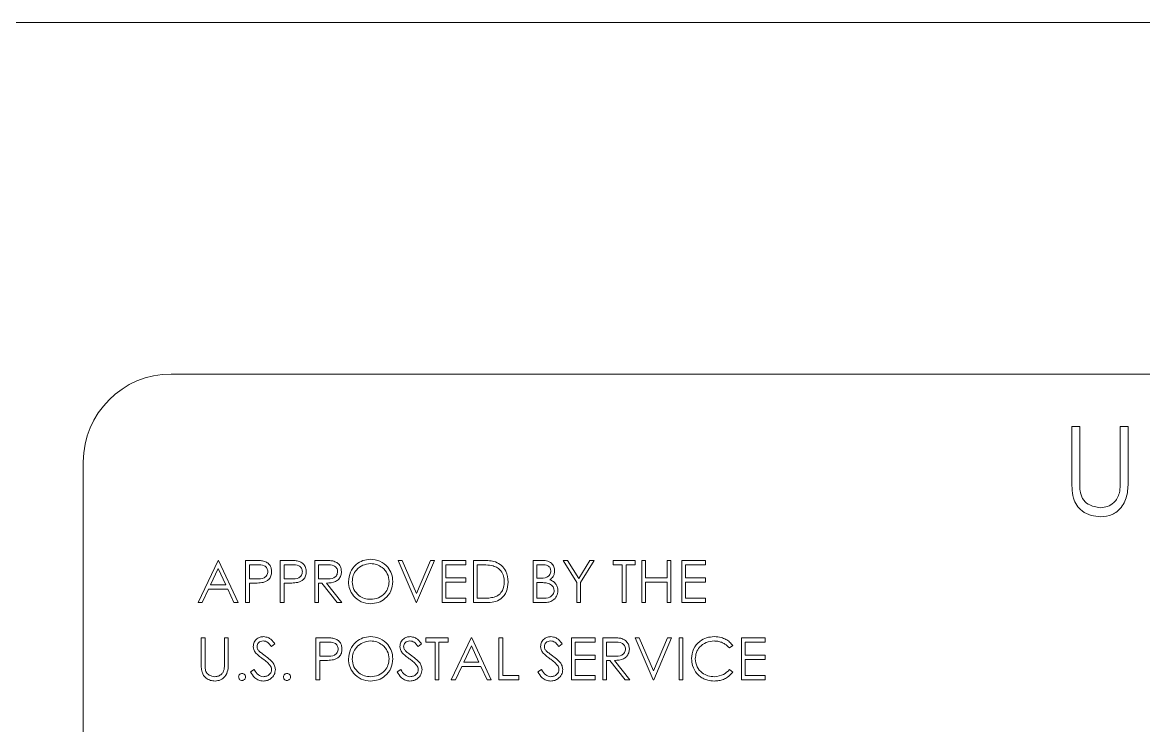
# Model space of a CAD drawing. Header units: inches. Extents: x 26 to 204, y -167 to -88.
# Drawn here: x 182.203 to 183.797, y -102.209 to -101.209 of the extents above; entities that cross this region are included whole.
import ezdxf

# ---------------------------------------------------------------- set-up
doc = ezdxf.new("R2010")
doc.units = ezdxf.units.IN
doc.header["$MEASUREMENT"] = 0
doc.layers.add('SLD-0', color=179, linetype='Continuous')

msp = doc.modelspace()

# ---------------------------------------------------------------- linework, layer by layer
at = {"layer": 'SLD-0', "color": 179, "linetype": 'Continuous', "lineweight": 15}
for p, q in [((178.0398, -101.2087), (190.0398, -101.2087)), ((185.6648, -101.7087), (182.4148, -101.7087)), ((183.695, -101.7834), (183.7062, -101.7834)), ((183.695, -101.8589), (183.695, -101.7834)), ((183.7062, -101.7834), (183.7062, -101.8583)), ((183.7639, -101.8583), (183.7639, -101.7834)), ((183.7639, -101.7834), (183.7751, -101.7834)), ((183.7751, -101.7834), (183.7751, -101.8589)), ((182.2898, -101.8337), (182.2898, -103.0837)), ((182.4529, -102.0337), (182.4814, -101.9737)), ((182.4814, -101.9737), (182.4821, -101.9737)), ((182.4821, -101.9737), (182.5098, -102.0337)), ((182.5206, -101.9737), (182.5324, -101.9737)), ((182.5206, -102.0337), (182.5206, -101.9737)), ((182.5698, -101.9737), (182.5816, -101.9737)), ((182.5698, -102.0337), (182.5698, -101.9737)), ((182.6191, -101.9737), (182.6311, -101.9737)), ((182.6191, -102.0337), (182.6191, -101.9737)), ((182.7375, -101.9737), (182.7433, -101.9737)), ((182.7629, -102.0337), (182.7375, -101.9737)), ((182.7433, -101.9737), (182.7633, -102.021)), ((182.7633, -102.021), (182.7833, -101.9737)), ((182.7891, -101.9737), (182.7637, -102.0337)), ((182.7833, -101.9737), (182.7891, -101.9737)), ((182.7998, -101.9737), (182.8337, -101.9737)), ((182.7998, -102.0337), (182.7998, -101.9737)), ((182.8337, -101.9737), (182.8337, -101.9799)), ((182.8444, -102.0337), (182.8444, -101.9737)), ((182.8444, -101.9737), (182.8566, -101.9737)), ((182.9291, -101.9737), (182.9408, -101.9737)), ((182.9291, -102.0337), (182.9291, -101.9737)), ((182.9721, -101.9737), (182.9783, -101.9737)), ((182.9914, -102.0052), (182.9721, -101.9737)), ((182.9783, -101.9737), (182.9941, -101.9995)), ((182.9941, -101.9995), (183.0098, -101.9737)), ((183.016, -101.9737), (182.9968, -102.0052)), ((183.0098, -101.9737), (183.016, -101.9737)), ((183.0429, -101.9799), (183.0429, -101.9737)), ((183.0429, -101.9737), (183.0744, -101.9737)), ((183.0744, -101.9737), (183.0744, -101.9799)), ((183.0837, -101.9737), (183.0891, -101.9737)), ((183.0837, -102.0337), (183.0837, -101.9737)), ((183.0891, -101.9737), (183.0891, -101.9983)), ((183.1198, -101.9983), (183.1198, -101.9737)), ((183.1198, -101.9737), (183.1252, -101.9737)), ((183.1252, -101.9737), (183.1252, -102.0337)), ((183.1406, -101.9737), (183.1744, -101.9737)), ((183.1406, -102.0337), (183.1406, -101.9737)), ((183.1744, -101.9737), (183.1744, -101.9799)), ((182.4817, -101.9854), (182.4708, -102.0083)), ((182.4923, -102.0083), (182.4817, -101.9854)), ((182.537, -101.9799), (182.526, -101.9799)), ((182.526, -101.9799), (182.526, -101.9999)), ((182.5862, -101.9799), (182.5752, -101.9799)), ((182.5752, -101.9799), (182.5752, -101.9999)), ((182.6357, -101.9799), (182.6244, -101.9799)), ((182.6244, -101.9799), (182.6244, -101.9999)), ((182.8337, -101.9799), (182.8052, -101.9799)), ((182.8052, -101.9799), (182.8052, -101.9983)), ((182.854, -101.9799), (182.8498, -101.9799)), ((182.8498, -101.9799), (182.8498, -102.0276)), ((182.9418, -101.9799), (182.9344, -101.9799)), ((182.9344, -101.9799), (182.9344, -101.9991)), ((183.056, -101.9799), (183.0429, -101.9799)), ((183.056, -102.0337), (183.056, -101.9799)), ((183.0744, -101.9799), (183.0614, -101.9799)), ((183.0614, -101.9799), (183.0614, -102.0337)), ((183.1744, -101.9799), (183.146, -101.9799)), ((183.146, -101.9799), (183.146, -101.9983)), ((182.526, -101.9999), (182.5365, -102)), ((182.5303, -102.006), (182.526, -102.006)), ((182.526, -102.006), (182.526, -102.0337)), ((182.5752, -101.9999), (182.5857, -102)), ((182.5795, -102.006), (182.5752, -102.006)), ((182.5752, -102.006), (182.5752, -102.0337)), ((182.6244, -101.9999), (182.6354, -102)), ((182.6288, -102.006), (182.6244, -102.006)), ((182.6244, -102.006), (182.6244, -102.0337)), ((182.6509, -102.0337), (182.6288, -102.006)), ((182.6355, -102.006), (182.6575, -102.0337)), ((182.8052, -101.9983), (182.8337, -101.9983)), ((182.8337, -102.0045), (182.8052, -102.0045)), ((182.8052, -102.0045), (182.8052, -102.0276)), ((182.8337, -101.9983), (182.8337, -102.0045)), ((182.9344, -101.9991), (182.9381, -101.9991)), ((182.938, -102.0053), (182.9344, -102.0053)), ((182.9344, -102.0053), (182.9344, -102.0276)), ((182.9914, -102.0337), (182.9914, -102.0052)), ((182.9968, -102.0052), (182.9968, -102.0337)), ((183.0891, -101.9983), (183.1198, -101.9983)), ((183.1198, -102.0045), (183.0891, -102.0045)), ((183.0891, -102.0045), (183.0891, -102.0337)), ((183.1198, -102.0337), (183.1198, -102.0045)), ((183.146, -101.9983), (183.1744, -101.9983)), ((183.1744, -102.0045), (183.146, -102.0045)), ((183.146, -102.0045), (183.146, -102.0276)), ((183.1744, -101.9983), (183.1744, -102.0045)), ((182.4679, -102.0145), (182.4588, -102.0337)), ((182.4951, -102.0145), (182.4679, -102.0145)), ((182.4708, -102.0083), (182.4923, -102.0083)), ((182.504, -102.0337), (182.4951, -102.0145)), ((182.4588, -102.0337), (182.4529, -102.0337)), ((182.5098, -102.0337), (182.504, -102.0337)), ((182.526, -102.0337), (182.5206, -102.0337)), ((182.5752, -102.0337), (182.5698, -102.0337)), ((182.6244, -102.0337), (182.6191, -102.0337)), ((182.6575, -102.0337), (182.6509, -102.0337)), ((182.7637, -102.0337), (182.7629, -102.0337)), ((182.8337, -102.0337), (182.7998, -102.0337)), ((182.8052, -102.0276), (182.8337, -102.0276)), ((182.8337, -102.0276), (182.8337, -102.0337)), ((182.863, -102.0337), (182.8444, -102.0337)), ((182.8498, -102.0276), (182.8567, -102.0276)), ((182.9453, -102.0337), (182.9291, -102.0337)), ((182.9344, -102.0276), (182.9421, -102.0276)), ((182.9968, -102.0337), (182.9914, -102.0337)), ((183.0614, -102.0337), (183.056, -102.0337)), ((183.0891, -102.0337), (183.0837, -102.0337)), ((183.1252, -102.0337), (183.1198, -102.0337)), ((183.1744, -102.0337), (183.1406, -102.0337)), ((183.146, -102.0276), (183.1744, -102.0276)), ((183.1744, -102.0276), (183.1744, -102.0337)), ((182.4575, -102.0837), (182.4629, -102.0837)), ((182.4575, -102.12), (182.4575, -102.0837)), ((182.4629, -102.0837), (182.4629, -102.1197)), ((182.4906, -102.0837), (182.496, -102.0837)), ((182.4906, -102.1197), (182.4906, -102.0837)), ((182.496, -102.0837), (182.496, -102.12)), ((182.6206, -102.0837), (182.6324, -102.0837)), ((182.6206, -102.1437), (182.6206, -102.0837)), ((182.7768, -102.0899), (182.7768, -102.0837)), ((182.7768, -102.0837), (182.8083, -102.0837)), ((182.8083, -102.0837), (182.8083, -102.0899)), ((182.8129, -102.1437), (182.8414, -102.0837)), ((182.8414, -102.0837), (182.8421, -102.0837)), ((182.8421, -102.0837), (182.8698, -102.1437)), ((182.8806, -102.0837), (182.886, -102.0837)), ((182.8806, -102.1437), (182.8806, -102.0837)), ((182.886, -102.0837), (182.886, -102.1376)), ((182.9837, -102.0837), (183.0175, -102.0837)), ((182.9837, -102.1437), (182.9837, -102.0837)), ((183.0175, -102.0837), (183.0175, -102.0899)), ((183.0283, -102.0837), (183.0403, -102.0837)), ((183.0283, -102.1437), (183.0283, -102.0837)), ((183.0744, -102.0837), (183.0802, -102.0837)), ((183.0998, -102.1437), (183.0744, -102.0837)), ((183.0802, -102.0837), (183.1002, -102.131)), ((183.1002, -102.131), (183.1202, -102.0837)), ((183.126, -102.0837), (183.1006, -102.1437)), ((183.1202, -102.0837), (183.126, -102.0837)), ((183.1368, -102.0837), (183.1421, -102.0837)), ((183.1368, -102.1437), (183.1368, -102.0837)), ((183.1421, -102.0837), (183.1421, -102.1437)), ((183.2252, -102.0837), (183.2591, -102.0837)), ((183.2252, -102.1437), (183.2252, -102.0837)), ((183.2591, -102.0837), (183.2591, -102.0899)), ((182.5621, -102.0923), (182.5573, -102.096)), ((182.637, -102.0899), (182.626, -102.0899)), ((182.626, -102.0899), (182.626, -102.1099)), ((182.7706, -102.0923), (182.7657, -102.096)), ((182.7898, -102.0899), (182.7768, -102.0899)), ((182.7898, -102.1437), (182.7898, -102.0899)), ((182.8083, -102.0899), (182.7952, -102.0899)), ((182.7952, -102.0899), (182.7952, -102.1437)), ((182.8417, -102.0954), (182.8308, -102.1183)), ((182.8523, -102.1183), (182.8417, -102.0954)), ((182.9706, -102.0923), (182.9657, -102.096)), ((183.0175, -102.0899), (182.9891, -102.0899)), ((182.9891, -102.0899), (182.9891, -102.1083)), ((183.0449, -102.0899), (183.0337, -102.0899)), ((183.0337, -102.0899), (183.0337, -102.1099)), ((183.2129, -102.0947), (183.2082, -102.0983)), ((183.2591, -102.0899), (183.2306, -102.0899)), ((183.2306, -102.0899), (183.2306, -102.1083)), ((182.626, -102.1099), (182.6365, -102.11)), ((182.6303, -102.116), (182.626, -102.116)), ((182.626, -102.116), (182.626, -102.1437)), ((182.9891, -102.1083), (183.0175, -102.1083)), ((183.0175, -102.1145), (182.9891, -102.1145)), ((182.9891, -102.1145), (182.9891, -102.1376)), ((183.0175, -102.1083), (183.0175, -102.1145)), ((183.0337, -102.1099), (183.0447, -102.11)), ((183.0381, -102.116), (183.0337, -102.116)), ((183.0337, -102.116), (183.0337, -102.1437)), ((183.0601, -102.1437), (183.0381, -102.116)), ((183.0447, -102.116), (183.0668, -102.1437)), ((183.2306, -102.1083), (183.2591, -102.1083)), ((183.2591, -102.1145), (183.2306, -102.1145)), ((183.2306, -102.1145), (183.2306, -102.1376)), ((183.2591, -102.1083), (183.2591, -102.1145)), ((182.5275, -102.1322), (182.5326, -102.1291)), ((182.736, -102.1322), (182.7411, -102.1291)), ((182.8279, -102.1245), (182.8188, -102.1437)), ((182.8551, -102.1245), (182.8279, -102.1245)), ((182.8308, -102.1183), (182.8523, -102.1183)), ((182.864, -102.1437), (182.8551, -102.1245)), ((182.936, -102.1322), (182.9411, -102.1291)), ((183.2082, -102.1291), (183.2129, -102.1327)), ((182.626, -102.1437), (182.6206, -102.1437)), ((182.7952, -102.1437), (182.7898, -102.1437)), ((182.8188, -102.1437), (182.8129, -102.1437)), ((182.8698, -102.1437), (182.864, -102.1437)), ((182.9091, -102.1437), (182.8806, -102.1437)), ((182.886, -102.1376), (182.9091, -102.1376)), ((182.9091, -102.1376), (182.9091, -102.1437)), ((183.0175, -102.1437), (182.9837, -102.1437)), ((182.9891, -102.1376), (183.0175, -102.1376)), ((183.0175, -102.1376), (183.0175, -102.1437)), ((183.0337, -102.1437), (183.0283, -102.1437)), ((183.0668, -102.1437), (183.0601, -102.1437)), ((183.1006, -102.1437), (183.0998, -102.1437)), ((183.1421, -102.1437), (183.1368, -102.1437)), ((183.2591, -102.1437), (183.2252, -102.1437)), ((183.2306, -102.1376), (183.2591, -102.1376)), ((183.2591, -102.1376), (183.2591, -102.1437))]:
    msp.add_line(p, q, dxfattribs=at)
msp.add_arc((182.4148, -101.8337), 0.125, 90, 180, dxfattribs=at)
for points, knots in [([(183.6972, -101.8853), (183.6964, -101.8804), (183.695, -101.8717), (183.695, -101.8628), (183.695, -101.8589)], [0, 0, 0, 0, 0.559481, 1, 1, 1, 1]), ([(183.7062, -101.8583), (183.7062, -101.8614), (183.7062, -101.867), (183.7065, -101.8725), (183.7067, -101.875)], [0, 0, 0, 0, 0.5601716, 1, 1, 1, 1]), ([(183.7751, -101.8589), (183.775, -101.8659), (183.7748, -101.8797), (183.7672, -101.8982), (183.7527, -101.9099), (183.7417, -101.9111), (183.7363, -101.9116)], [0, 0, 0, 0, 0.2816582, 0.5601154, 0.7800822, 1, 1, 1, 1]), ([(183.7626, -101.8777), (183.7631, -101.8741), (183.7639, -101.8677), (183.7639, -101.8612), (183.7639, -101.8583)], [0, 0, 0, 0, 0.559599, 1, 1, 1, 1]), ([(183.7067, -101.875), (183.7075, -101.8788), (183.7091, -101.8864), (183.7198, -101.8962), (183.7296, -101.8978), (183.7356, -101.8988)], [0, 0, 0, 0, 0.2810716, 0.5608286, 1, 1, 1, 1]), ([(183.7356, -101.8988), (183.7391, -101.8985), (183.746, -101.8977), (183.7543, -101.8924), (183.76, -101.8855), (183.7617, -101.8803), (183.7626, -101.8777)], [0, 0, 0, 0, 0.279787, 0.55937, 0.779548, 1, 1, 1, 1]), ([(183.7363, -101.9116), (183.7315, -101.9113), (183.722, -101.9107), (183.7101, -101.9045), (183.7013, -101.8957), (183.6986, -101.8888), (183.6972, -101.8853)], [0, 0, 0, 0, 0.280219, 0.559918, 0.779946, 1, 1, 1, 1]), ([(182.5324, -101.9737), (182.5349, -101.9737), (182.5395, -101.9737), (182.544, -101.9743), (182.546, -101.9746)], [0, 0, 0, 0, 0.56032, 1, 1, 1, 1]), ([(182.546, -101.9746), (182.5479, -101.9753), (182.5515, -101.9766), (182.5553, -101.9807), (182.5573, -101.9853), (182.5574, -101.9883), (182.5575, -101.9898)], [0, 0, 0, 0, 0.27971, 0.559364, 0.779493, 1, 1, 1, 1]), ([(182.5816, -101.9737), (182.5842, -101.9737), (182.5887, -101.9737), (182.5933, -101.9743), (182.5953, -101.9746)], [0, 0, 0, 0, 0.56032, 1, 1, 1, 1]), ([(182.5953, -101.9746), (182.5971, -101.9753), (182.6007, -101.9766), (182.6045, -101.9807), (182.6065, -101.9853), (182.6067, -101.9883), (182.6068, -101.9898)], [0, 0, 0, 0, 0.2797096, 0.5593676, 0.7794931, 1, 1, 1, 1]), ([(182.6311, -101.9737), (182.6336, -101.9737), (182.6382, -101.9737), (182.6427, -101.9743), (182.6447, -101.9745)], [0, 0, 0, 0, 0.560238, 1, 1, 1, 1]), ([(182.6447, -101.9745), (182.6465, -101.9752), (182.6503, -101.9764), (182.6543, -101.9805), (182.6565, -101.9851), (182.6567, -101.9882), (182.6568, -101.9898)], [0, 0, 0, 0, 0.279797, 0.559485, 0.7795933, 1, 1, 1, 1]), ([(182.6668, -102.004), (182.6673, -101.9994), (182.6684, -101.9901), (182.6766, -101.9796), (182.687, -101.9733), (182.6943, -101.9726), (182.6979, -101.9722)], [0, 0, 0, 0, 0.279723, 0.559333, 0.779679, 1, 1, 1, 1]), ([(182.6979, -101.9722), (182.7026, -101.9727), (182.712, -101.9737), (182.7225, -101.9822), (182.7289, -101.9926), (182.7295, -102), (182.7298, -102.0037)], [0, 0, 0, 0, 0.279773, 0.559368, 0.779569, 1, 1, 1, 1]), ([(182.8566, -101.9737), (182.8602, -101.9737), (182.8666, -101.9737), (182.8729, -101.9752), (182.8756, -101.9759)], [0, 0, 0, 0, 0.560447, 1, 1, 1, 1]), ([(182.9408, -101.9737), (182.9433, -101.9738), (182.9485, -101.9739), (182.9552, -101.977), (182.9592, -101.9826), (182.9596, -101.9866), (182.9598, -101.9886)], [0, 0, 0, 0, 0.281314, 0.559913, 0.779933, 1, 1, 1, 1]), ([(182.5365, -102), (182.5401, -102), (182.5447, -102), (182.5491, -101.997), (182.5515, -101.9943), (182.5519, -101.9916), (182.5521, -101.9898)], [0, 0, 0, 0, 0.499706, 0.625331, 0.751063, 1, 1, 1, 1]), ([(182.5521, -101.9898), (182.5519, -101.9881), (182.5515, -101.9855), (182.5492, -101.9828), (182.545, -101.9798), (182.5405, -101.9798), (182.537, -101.9799)], [0, 0, 0, 0, 0.248969, 0.374713, 0.500376, 1, 1, 1, 1]), ([(182.5575, -101.9898), (182.5574, -101.9918), (182.5571, -101.9958), (182.5541, -102.0006), (182.55, -102.0037), (182.547, -102.0046), (182.5456, -102.0051)], [0, 0, 0, 0, 0.28009, 0.559305, 0.779455, 1, 1, 1, 1]), ([(182.5857, -102), (182.5894, -102), (182.5939, -102), (182.5984, -101.997), (182.6007, -101.9943), (182.6011, -101.9916), (182.6014, -101.9898)], [0, 0, 0, 0, 0.499706, 0.625331, 0.751063, 1, 1, 1, 1]), ([(182.6014, -101.9898), (182.6011, -101.9881), (182.6007, -101.9855), (182.5985, -101.9828), (182.5942, -101.9798), (182.5898, -101.9798), (182.5862, -101.9799)], [0, 0, 0, 0, 0.248968, 0.374712, 0.50037, 1, 1, 1, 1]), ([(182.6068, -101.9898), (182.6066, -101.9918), (182.6063, -101.9958), (182.6033, -102.0006), (182.5992, -102.0037), (182.5963, -102.0046), (182.5948, -102.0051)], [0, 0, 0, 0, 0.28009, 0.559305, 0.779455, 1, 1, 1, 1]), ([(182.6354, -102), (182.6391, -102), (182.6437, -101.9999), (182.6483, -101.997), (182.6507, -101.9943), (182.6511, -101.9916), (182.6514, -101.9898)], [0, 0, 0, 0, 0.499824, 0.625492, 0.751189, 1, 1, 1, 1]), ([(182.6568, -101.9898), (182.6566, -101.9917), (182.6563, -101.9955), (182.6533, -102.0005), (182.6466, -102.0055), (182.64, -102.0058), (182.6355, -102.006)], [0, 0, 0, 0, 0.187098, 0.373976, 0.560909, 1, 1, 1, 1]), ([(182.6514, -101.9898), (182.6513, -101.9889), (182.6512, -101.9871), (182.65, -101.9847), (182.6483, -101.9827), (182.6438, -101.9798), (182.6393, -101.9798), (182.6357, -101.9799)], [0, 0, 0, 0, 0.125272, 0.250575, 0.375933, 0.501272, 1, 1, 1, 1]), ([(182.6982, -101.9783), (182.6944, -101.9788), (182.6868, -101.9798), (182.6781, -101.9865), (182.673, -101.995), (182.6724, -102.001), (182.6721, -102.004)], [0, 0, 0, 0, 0.27962, 0.559329, 0.779621, 1, 1, 1, 1]), ([(182.7244, -102.0037), (182.724, -101.9999), (182.7231, -101.9923), (182.7158, -101.984), (182.7071, -101.9792), (182.7012, -101.9786), (182.6982, -101.9783)], [0, 0, 0, 0, 0.279477, 0.55887, 0.779514, 1, 1, 1, 1]), ([(182.8725, -101.9816), (182.8691, -101.981), (182.863, -101.9799), (182.8568, -101.9799), (182.854, -101.9799)], [0, 0, 0, 0, 0.559542, 1, 1, 1, 1]), ([(182.8883, -102.0045), (182.8881, -102.0017), (182.8877, -101.9961), (182.884, -101.989), (182.8787, -101.9839), (182.8746, -101.9824), (182.8725, -101.9816)], [0, 0, 0, 0, 0.2802011, 0.559777, 0.7797889, 1, 1, 1, 1]), ([(182.8756, -101.9759), (182.8787, -101.9774), (182.8848, -101.9803), (182.8922, -101.9904), (182.8931, -101.9992), (182.8937, -102.0045)], [0, 0, 0, 0, 0.280262, 0.560706, 1, 1, 1, 1]), ([(182.9381, -101.9991), (182.9418, -101.9991), (182.9465, -101.9991), (182.9512, -101.9961), (182.953, -101.994), (182.9542, -101.9915), (182.9544, -101.9896), (182.9544, -101.9887)], [0, 0, 0, 0, 0.498618, 0.624025, 0.749399, 0.874748, 1, 1, 1, 1]), ([(182.9544, -101.9887), (182.9543, -101.9872), (182.954, -101.985), (182.9521, -101.9827), (182.9485, -101.9802), (182.9448, -101.98), (182.9418, -101.9799)], [0, 0, 0, 0, 0.249317, 0.374918, 0.500635, 1, 1, 1, 1]), ([(182.9598, -101.9886), (182.9597, -101.99), (182.9595, -101.9928), (182.9575, -101.9977), (182.9547, -102), (182.9529, -102.0014)], [0, 0, 0, 0, 0.280872, 0.561481, 1, 1, 1, 1]), ([(182.5456, -102.0051), (182.5427, -102.0054), (182.5376, -102.006), (182.5325, -102.006), (182.5303, -102.006)], [0, 0, 0, 0, 0.559695, 1, 1, 1, 1]), ([(182.5948, -102.0051), (182.5919, -102.0054), (182.5869, -102.006), (182.5818, -102.006), (182.5795, -102.006)], [0, 0, 0, 0, 0.5597, 1, 1, 1, 1]), ([(182.6984, -102.0353), (182.6937, -102.0348), (182.6844, -102.0337), (182.6741, -102.0252), (182.6677, -102.0149), (182.6671, -102.0076), (182.6668, -102.004)], [0, 0, 0, 0, 0.279658, 0.5593596, 0.7796354, 1, 1, 1, 1]), ([(182.6721, -102.004), (182.6726, -102.0078), (182.6735, -102.0153), (182.6808, -102.0235), (182.6893, -102.0284), (182.6952, -102.0289), (182.6982, -102.0291)], [0, 0, 0, 0, 0.279415, 0.559067, 0.779479, 1, 1, 1, 1]), ([(182.6982, -102.0291), (182.702, -102.0287), (182.7096, -102.0278), (182.7184, -102.0212), (182.7236, -102.0127), (182.7242, -102.0067), (182.7244, -102.0037)], [0, 0, 0, 0, 0.279831, 0.559389, 0.779653, 1, 1, 1, 1]), ([(182.7298, -102.0037), (182.7293, -102.0084), (182.7282, -102.0177), (182.7197, -102.028), (182.7094, -102.0343), (182.702, -102.035), (182.6984, -102.0353)], [0, 0, 0, 0, 0.279626, 0.559338, 0.779599, 1, 1, 1, 1]), ([(182.8937, -102.0045), (182.8932, -102.009), (182.8924, -102.018), (182.8846, -102.0287), (182.8737, -102.0334), (182.8666, -102.0336), (182.863, -102.0337)], [0, 0, 0, 0, 0.280135, 0.559255, 0.778838, 1, 1, 1, 1]), ([(182.8739, -102.026), (182.8763, -102.025), (182.8811, -102.0229), (182.8871, -102.0153), (182.8878, -102.0086), (182.8883, -102.0045)], [0, 0, 0, 0, 0.2805353, 0.561011, 1, 1, 1, 1]), ([(182.9492, -102.006), (182.9472, -102.0057), (182.9434, -102.0053), (182.9397, -102.0053), (182.938, -102.0053)], [0, 0, 0, 0, 0.559736, 1, 1, 1, 1]), ([(182.9591, -102.0167), (182.9589, -102.0152), (182.9585, -102.0123), (182.955, -102.008), (182.9514, -102.0067), (182.9492, -102.006)], [0, 0, 0, 0, 0.279966, 0.560424, 1, 1, 1, 1]), ([(182.9529, -102.0014), (182.9547, -102.0021), (182.9583, -102.0035), (182.9621, -102.0076), (182.9641, -102.0122), (182.9643, -102.0152), (182.9644, -102.0167)], [0, 0, 0, 0, 0.280381, 0.559571, 0.779754, 1, 1, 1, 1]), ([(182.9421, -102.0276), (182.946, -102.0276), (182.9519, -102.0276), (182.9571, -102.023), (182.9588, -102.0195), (182.959, -102.0176), (182.9591, -102.0167)], [0, 0, 0, 0, 0.499373, 0.748743, 0.874408, 1, 1, 1, 1]), ([(182.9644, -102.0167), (182.9641, -102.0194), (182.9634, -102.0248), (182.958, -102.0305), (182.9516, -102.0334), (182.9474, -102.0336), (182.9453, -102.0337)], [0, 0, 0, 0, 0.279137, 0.55865, 0.779055, 1, 1, 1, 1]), ([(182.8567, -102.0276), (182.8599, -102.0276), (182.8657, -102.0276), (182.8714, -102.0265), (182.8739, -102.026)], [0, 0, 0, 0, 0.560427, 1, 1, 1, 1]), ([(182.5314, -102.0962), (182.5316, -102.0941), (182.5321, -102.0898), (182.5362, -102.0852), (182.5411, -102.0826), (182.5445, -102.0823), (182.5462, -102.0822)], [0, 0, 0, 0, 0.2795519, 0.5587886, 0.7793746, 1, 1, 1, 1]), ([(182.5462, -102.0822), (182.5484, -102.0825), (182.5521, -102.0829), (182.5565, -102.0858), (182.5595, -102.0889), (182.5613, -102.0912), (182.5621, -102.0923)], [0, 0, 0, 0, 0.338727, 0.55883, 0.779367, 1, 1, 1, 1]), ([(182.6324, -102.0837), (182.6349, -102.0837), (182.6395, -102.0837), (182.644, -102.0843), (182.646, -102.0846)], [0, 0, 0, 0, 0.560314, 1, 1, 1, 1]), ([(182.646, -102.0846), (182.6479, -102.0853), (182.6515, -102.0866), (182.6553, -102.0907), (182.6573, -102.0953), (182.6574, -102.0983), (182.6575, -102.0998)], [0, 0, 0, 0, 0.2796932, 0.5593535, 0.7794874, 1, 1, 1, 1]), ([(182.6668, -102.114), (182.6673, -102.1094), (182.6684, -102.1001), (182.6766, -102.0896), (182.687, -102.0833), (182.6943, -102.0826), (182.6979, -102.0822)], [0, 0, 0, 0, 0.279723, 0.559333, 0.779679, 1, 1, 1, 1]), ([(182.6979, -102.0822), (182.7026, -102.0827), (182.712, -102.0837), (182.7225, -102.0922), (182.7289, -102.1026), (182.7295, -102.11), (182.7298, -102.1137)], [0, 0, 0, 0, 0.279773, 0.559368, 0.779569, 1, 1, 1, 1]), ([(182.7398, -102.0962), (182.7401, -102.0941), (182.7406, -102.0898), (182.7447, -102.0852), (182.7496, -102.0826), (182.7529, -102.0823), (182.7546, -102.0822)], [0, 0, 0, 0, 0.2795519, 0.5587886, 0.7793746, 1, 1, 1, 1]), ([(182.7546, -102.0822), (182.7569, -102.0825), (182.7606, -102.0829), (182.7649, -102.0858), (182.768, -102.0889), (182.7697, -102.0912), (182.7706, -102.0923)], [0, 0, 0, 0, 0.338726, 0.558828, 0.779363, 1, 1, 1, 1]), ([(182.9398, -102.0962), (182.9401, -102.0941), (182.9406, -102.0898), (182.9447, -102.0852), (182.9496, -102.0826), (182.9529, -102.0823), (182.9546, -102.0822)], [0, 0, 0, 0, 0.279553, 0.558788, 0.779377, 1, 1, 1, 1]), ([(182.9546, -102.0822), (182.9569, -102.0825), (182.9606, -102.0829), (182.9649, -102.0858), (182.968, -102.0889), (182.9697, -102.0912), (182.9706, -102.0923)], [0, 0, 0, 0, 0.33873, 0.558829, 0.779365, 1, 1, 1, 1]), ([(183.0403, -102.0837), (183.0428, -102.0837), (183.0474, -102.0837), (183.0519, -102.0843), (183.0539, -102.0845)], [0, 0, 0, 0, 0.560238, 1, 1, 1, 1]), ([(183.0539, -102.0845), (183.0558, -102.0852), (183.0595, -102.0864), (183.0635, -102.0905), (183.0657, -102.0951), (183.0659, -102.0982), (183.066, -102.0998)], [0, 0, 0, 0, 0.279796, 0.559486, 0.779594, 1, 1, 1, 1]), ([(183.1544, -102.1134), (183.155, -102.1087), (183.1561, -102.0993), (183.165, -102.089), (183.1756, -102.083), (183.183, -102.0825), (183.1867, -102.0822)], [0, 0, 0, 0, 0.279516, 0.559077, 0.779376, 1, 1, 1, 1]), ([(183.1867, -102.0822), (183.1902, -102.0824), (183.1958, -102.0828), (183.2031, -102.0859), (183.2087, -102.0896), (183.2115, -102.093), (183.2129, -102.0947)], [0, 0, 0, 0, 0.339691, 0.559828, 0.779918, 1, 1, 1, 1]), ([(182.5347, -102.1053), (182.5337, -102.1038), (182.5318, -102.101), (182.5315, -102.0977), (182.5314, -102.0962)], [0, 0, 0, 0, 0.559772, 1, 1, 1, 1]), ([(182.5456, -102.0883), (182.5443, -102.0884), (182.5419, -102.0886), (182.539, -102.0905), (182.537, -102.0931), (182.5369, -102.095), (182.5368, -102.0959)], [0, 0, 0, 0, 0.2802565, 0.559936, 0.7799004, 1, 1, 1, 1]), ([(182.5368, -102.0959), (182.5368, -102.0968), (182.537, -102.0985), (182.5383, -102.1012), (182.5398, -102.1028), (182.5407, -102.1037)], [0, 0, 0, 0, 0.2799, 0.559764, 1, 1, 1, 1]), ([(182.5573, -102.096), (182.5562, -102.0947), (182.5545, -102.0926), (182.5517, -102.0901), (182.5488, -102.0886), (182.5466, -102.0884), (182.5456, -102.0883)], [0, 0, 0, 0, 0.3404218, 0.5605077, 0.780191, 1, 1, 1, 1]), ([(182.6365, -102.11), (182.6401, -102.11), (182.6447, -102.11), (182.6491, -102.107), (182.6515, -102.1043), (182.6519, -102.1016), (182.6521, -102.0998)], [0, 0, 0, 0, 0.499706, 0.625331, 0.751063, 1, 1, 1, 1]), ([(182.6521, -102.0998), (182.6519, -102.0981), (182.6515, -102.0955), (182.6492, -102.0928), (182.645, -102.0898), (182.6405, -102.0898), (182.637, -102.0899)], [0, 0, 0, 0, 0.248968, 0.374712, 0.50037, 1, 1, 1, 1]), ([(182.6575, -102.0998), (182.6574, -102.1018), (182.6571, -102.1058), (182.6541, -102.1106), (182.65, -102.1137), (182.647, -102.1146), (182.6456, -102.1151)], [0, 0, 0, 0, 0.280084, 0.559294, 0.77944, 1, 1, 1, 1]), ([(182.6982, -102.0883), (182.6944, -102.0888), (182.6868, -102.0898), (182.6781, -102.0965), (182.673, -102.105), (182.6724, -102.111), (182.6721, -102.114)], [0, 0, 0, 0, 0.279622, 0.559351, 0.779619, 1, 1, 1, 1]), ([(182.7244, -102.1137), (182.724, -102.1099), (182.7231, -102.1023), (182.7158, -102.094), (182.7071, -102.0892), (182.7012, -102.0886), (182.6982, -102.0883)], [0, 0, 0, 0, 0.279477, 0.55887, 0.779514, 1, 1, 1, 1]), ([(182.7432, -102.1053), (182.7421, -102.1038), (182.7402, -102.101), (182.74, -102.0977), (182.7398, -102.0962)], [0, 0, 0, 0, 0.559772, 1, 1, 1, 1]), ([(182.754, -102.0883), (182.7528, -102.0884), (182.7504, -102.0886), (182.7474, -102.0905), (182.7455, -102.0931), (182.7453, -102.095), (182.7452, -102.0959)], [0, 0, 0, 0, 0.2802565, 0.559936, 0.7799004, 1, 1, 1, 1]), ([(182.7452, -102.0959), (182.7453, -102.0968), (182.7454, -102.0985), (182.7467, -102.1012), (182.7482, -102.1028), (182.7492, -102.1037)], [0, 0, 0, 0, 0.2799, 0.559764, 1, 1, 1, 1]), ([(182.7657, -102.096), (182.7647, -102.0947), (182.763, -102.0926), (182.7602, -102.0901), (182.7572, -102.0886), (182.7551, -102.0884), (182.754, -102.0883)], [0, 0, 0, 0, 0.340421, 0.560499, 0.780191, 1, 1, 1, 1]), ([(182.9432, -102.1053), (182.9421, -102.1038), (182.9402, -102.101), (182.94, -102.0977), (182.9398, -102.0962)], [0, 0, 0, 0, 0.559772, 1, 1, 1, 1]), ([(182.954, -102.0883), (182.9528, -102.0884), (182.9504, -102.0886), (182.9474, -102.0905), (182.9455, -102.0931), (182.9453, -102.095), (182.9452, -102.0959)], [0, 0, 0, 0, 0.280267, 0.559936, 0.7799, 1, 1, 1, 1]), ([(182.9452, -102.0959), (182.9453, -102.0968), (182.9454, -102.0985), (182.9467, -102.1012), (182.9482, -102.1028), (182.9492, -102.1037)], [0, 0, 0, 0, 0.279897, 0.559762, 1, 1, 1, 1]), ([(182.9657, -102.096), (182.9647, -102.0947), (182.963, -102.0926), (182.9602, -102.0901), (182.9572, -102.0886), (182.9551, -102.0884), (182.954, -102.0883)], [0, 0, 0, 0, 0.340423, 0.560506, 0.78019, 1, 1, 1, 1]), ([(183.0447, -102.11), (183.0483, -102.11), (183.053, -102.1099), (183.0575, -102.107), (183.0599, -102.1043), (183.0603, -102.1016), (183.0606, -102.0998)], [0, 0, 0, 0, 0.499823, 0.625494, 0.75119, 1, 1, 1, 1]), ([(183.066, -102.0998), (183.0658, -102.1017), (183.0655, -102.1055), (183.0625, -102.1105), (183.0558, -102.1155), (183.0493, -102.1158), (183.0447, -102.116)], [0, 0, 0, 0, 0.187096, 0.373973, 0.560908, 1, 1, 1, 1]), ([(183.0606, -102.0998), (183.0605, -102.0989), (183.0604, -102.0971), (183.0592, -102.0947), (183.0575, -102.0927), (183.0531, -102.0898), (183.0485, -102.0898), (183.0449, -102.0899)], [0, 0, 0, 0, 0.125272, 0.250577, 0.375931, 0.501272, 1, 1, 1, 1]), ([(183.1864, -102.0883), (183.1826, -102.0888), (183.1749, -102.0897), (183.166, -102.0962), (183.1606, -102.1047), (183.1601, -102.1108), (183.1598, -102.1138)], [0, 0, 0, 0, 0.279854, 0.559518, 0.779698, 1, 1, 1, 1]), ([(183.2082, -102.0983), (183.2062, -102.0963), (183.203, -102.0929), (183.1971, -102.0901), (183.1919, -102.0886), (183.1882, -102.0884), (183.1864, -102.0883)], [0, 0, 0, 0, 0.3393396, 0.559468, 0.7797292, 1, 1, 1, 1]), ([(182.5446, -102.1135), (182.5426, -102.1121), (182.5391, -102.1096), (182.5361, -102.1066), (182.5347, -102.1053)], [0, 0, 0, 0, 0.560396, 1, 1, 1, 1]), ([(182.5407, -102.1037), (182.5422, -102.1048), (182.5448, -102.1069), (182.5476, -102.1088), (182.5488, -102.1097)], [0, 0, 0, 0, 0.5599318, 1, 1, 1, 1]), ([(182.5554, -102.1231), (182.5535, -102.1211), (182.5502, -102.1175), (182.5463, -102.1147), (182.5446, -102.1135)], [0, 0, 0, 0, 0.559493, 1, 1, 1, 1]), ([(182.5488, -102.1097), (182.551, -102.1114), (182.5548, -102.1141), (182.5593, -102.1188), (182.5622, -102.1236), (182.5627, -102.1272), (182.5629, -102.129)], [0, 0, 0, 0, 0.340496, 0.560719, 0.780602, 1, 1, 1, 1]), ([(182.6456, -102.1151), (182.6427, -102.1154), (182.6376, -102.116), (182.6325, -102.116), (182.6303, -102.116)], [0, 0, 0, 0, 0.559691, 1, 1, 1, 1]), ([(182.6984, -102.1453), (182.6937, -102.1448), (182.6844, -102.1437), (182.6741, -102.1352), (182.6677, -102.1249), (182.6671, -102.1176), (182.6668, -102.114)], [0, 0, 0, 0, 0.279658, 0.5593596, 0.7796354, 1, 1, 1, 1]), ([(182.6721, -102.114), (182.6726, -102.1178), (182.6735, -102.1253), (182.6808, -102.1335), (182.6893, -102.1384), (182.6952, -102.1389), (182.6982, -102.1391)], [0, 0, 0, 0, 0.279415, 0.559067, 0.779479, 1, 1, 1, 1]), ([(182.6982, -102.1391), (182.702, -102.1387), (182.7096, -102.1378), (182.7184, -102.1312), (182.7236, -102.1227), (182.7242, -102.1167), (182.7244, -102.1137)], [0, 0, 0, 0, 0.279831, 0.559389, 0.779653, 1, 1, 1, 1]), ([(182.7298, -102.1137), (182.7293, -102.1184), (182.7282, -102.1277), (182.7197, -102.138), (182.7094, -102.1443), (182.702, -102.145), (182.6984, -102.1453)], [0, 0, 0, 0, 0.279626, 0.559338, 0.779599, 1, 1, 1, 1]), ([(182.753, -102.1135), (182.7511, -102.1121), (182.7476, -102.1096), (182.7445, -102.1066), (182.7432, -102.1053)], [0, 0, 0, 0, 0.560396, 1, 1, 1, 1]), ([(182.7492, -102.1037), (182.7506, -102.1048), (182.7533, -102.1069), (182.756, -102.1088), (182.7572, -102.1097)], [0, 0, 0, 0, 0.5599318, 1, 1, 1, 1]), ([(182.7638, -102.1231), (182.762, -102.1211), (182.7587, -102.1175), (182.7547, -102.1147), (182.753, -102.1135)], [0, 0, 0, 0, 0.559496, 1, 1, 1, 1]), ([(182.7572, -102.1097), (182.7595, -102.1114), (182.7632, -102.1141), (182.7678, -102.1188), (182.7707, -102.1236), (182.7711, -102.1272), (182.7714, -102.129)], [0, 0, 0, 0, 0.340495, 0.560718, 0.780604, 1, 1, 1, 1]), ([(182.953, -102.1135), (182.9511, -102.1121), (182.9476, -102.1096), (182.9445, -102.1066), (182.9432, -102.1053)], [0, 0, 0, 0, 0.560394, 1, 1, 1, 1]), ([(182.9492, -102.1037), (182.9506, -102.1048), (182.9533, -102.1069), (182.956, -102.1088), (182.9572, -102.1097)], [0, 0, 0, 0, 0.559929, 1, 1, 1, 1]), ([(182.9638, -102.1231), (182.962, -102.1211), (182.9587, -102.1175), (182.9547, -102.1147), (182.953, -102.1135)], [0, 0, 0, 0, 0.559496, 1, 1, 1, 1]), ([(182.9572, -102.1097), (182.9595, -102.1114), (182.9632, -102.1141), (182.9678, -102.1188), (182.9707, -102.1236), (182.9711, -102.1272), (182.9714, -102.129)], [0, 0, 0, 0, 0.340496, 0.560718, 0.780603, 1, 1, 1, 1]), ([(183.1621, -102.1348), (183.1596, -102.1311), (183.1551, -102.1246), (183.1547, -102.1168), (183.1544, -102.1134)], [0, 0, 0, 0, 0.55906, 1, 1, 1, 1]), ([(183.1598, -102.1138), (183.1603, -102.1177), (183.1612, -102.1254), (183.1687, -102.1338), (183.1776, -102.1385), (183.1837, -102.1389), (183.1868, -102.1391)], [0, 0, 0, 0, 0.279422, 0.558917, 0.779283, 1, 1, 1, 1]), ([(182.4586, -102.1326), (182.4582, -102.1303), (182.4575, -102.1261), (182.4575, -102.1218), (182.4575, -102.12)], [0, 0, 0, 0, 0.55948, 1, 1, 1, 1]), ([(182.4773, -102.1453), (182.4751, -102.1451), (182.4705, -102.1448), (182.4648, -102.1418), (182.4606, -102.1376), (182.4592, -102.1343), (182.4586, -102.1326)], [0, 0, 0, 0, 0.280218, 0.559925, 0.77998, 1, 1, 1, 1]), ([(182.4629, -102.1197), (182.4629, -102.1212), (182.4629, -102.1238), (182.4631, -102.1265), (182.4631, -102.1277)], [0, 0, 0, 0, 0.560191, 1, 1, 1, 1]), ([(182.4631, -102.1277), (182.4635, -102.1295), (182.4643, -102.1332), (182.4694, -102.1379), (182.4742, -102.1386), (182.477, -102.1391)], [0, 0, 0, 0, 0.281041, 0.560818, 1, 1, 1, 1]), ([(182.477, -102.1391), (182.4787, -102.1389), (182.482, -102.1386), (182.486, -102.136), (182.4887, -102.1327), (182.4896, -102.1302), (182.49, -102.129)], [0, 0, 0, 0, 0.2797928, 0.559356, 0.7795491, 1, 1, 1, 1]), ([(182.496, -102.12), (182.4959, -102.1233), (182.4958, -102.13), (182.4922, -102.1388), (182.4852, -102.1444), (182.48, -102.145), (182.4773, -102.1453)], [0, 0, 0, 0, 0.281659, 0.560122, 0.780082, 1, 1, 1, 1]), ([(182.49, -102.129), (182.4902, -102.1273), (182.4906, -102.1242), (182.4906, -102.1211), (182.4906, -102.1197)], [0, 0, 0, 0, 0.5595998, 1, 1, 1, 1]), ([(182.5458, -102.1453), (182.5435, -102.145), (182.5391, -102.1446), (182.5323, -102.1401), (182.5293, -102.1352), (182.5275, -102.1322)], [0, 0, 0, 0, 0.279871, 0.559644, 1, 1, 1, 1]), ([(182.5326, -102.1291), (182.5344, -102.1319), (182.5369, -102.1357), (182.5419, -102.1387), (182.5445, -102.139), (182.5458, -102.1391)], [0, 0, 0, 0, 0.559312, 0.779777, 1, 1, 1, 1]), ([(182.5458, -102.1391), (182.5474, -102.139), (182.5506, -102.1386), (182.5545, -102.1362), (182.557, -102.1327), (182.5574, -102.1302), (182.5575, -102.1289)], [0, 0, 0, 0, 0.280265, 0.560121, 0.780115, 1, 1, 1, 1]), ([(182.5629, -102.129), (182.5626, -102.1315), (182.5619, -102.1364), (182.5571, -102.1416), (182.5516, -102.1448), (182.5477, -102.1451), (182.5458, -102.1453)], [0, 0, 0, 0, 0.279167, 0.559094, 0.779448, 1, 1, 1, 1]), ([(182.5575, -102.1289), (182.5574, -102.1278), (182.5571, -102.1256), (182.5559, -102.1238), (182.5554, -102.1231)], [0, 0, 0, 0, 0.558986, 1, 1, 1, 1]), ([(182.7542, -102.1453), (182.752, -102.145), (182.7476, -102.1446), (182.7407, -102.1401), (182.7378, -102.1352), (182.736, -102.1322)], [0, 0, 0, 0, 0.279871, 0.559644, 1, 1, 1, 1]), ([(182.7411, -102.1291), (182.7428, -102.1319), (182.7453, -102.1357), (182.7504, -102.1387), (182.753, -102.139), (182.7542, -102.1391)], [0, 0, 0, 0, 0.559312, 0.779777, 1, 1, 1, 1]), ([(182.7542, -102.1391), (182.7558, -102.139), (182.7591, -102.1386), (182.763, -102.1362), (182.7655, -102.1327), (182.7658, -102.1302), (182.766, -102.1289)], [0, 0, 0, 0, 0.280265, 0.560121, 0.780115, 1, 1, 1, 1]), ([(182.7714, -102.129), (182.771, -102.1315), (182.7704, -102.1364), (182.7656, -102.1416), (182.76, -102.1448), (182.7562, -102.1451), (182.7542, -102.1453)], [0, 0, 0, 0, 0.279167, 0.559094, 0.779448, 1, 1, 1, 1]), ([(182.766, -102.1289), (182.7658, -102.1278), (182.7656, -102.1256), (182.7644, -102.1238), (182.7638, -102.1231)], [0, 0, 0, 0, 0.558993, 1, 1, 1, 1]), ([(182.9542, -102.1453), (182.952, -102.145), (182.9476, -102.1446), (182.9407, -102.1401), (182.9378, -102.1352), (182.936, -102.1322)], [0, 0, 0, 0, 0.279876, 0.559646, 1, 1, 1, 1]), ([(182.9411, -102.1291), (182.9428, -102.1319), (182.9453, -102.1357), (182.9504, -102.1387), (182.953, -102.139), (182.9542, -102.1391)], [0, 0, 0, 0, 0.55931, 0.779774, 1, 1, 1, 1]), ([(182.9542, -102.1391), (182.9558, -102.139), (182.9591, -102.1386), (182.963, -102.1362), (182.9655, -102.1327), (182.9658, -102.1302), (182.966, -102.1289)], [0, 0, 0, 0, 0.280262, 0.560119, 0.780114, 1, 1, 1, 1]), ([(182.9714, -102.129), (182.971, -102.1315), (182.9704, -102.1364), (182.9656, -102.1416), (182.96, -102.1448), (182.9562, -102.1451), (182.9542, -102.1453)], [0, 0, 0, 0, 0.279167, 0.559094, 0.77945, 1, 1, 1, 1]), ([(182.966, -102.1289), (182.9658, -102.1278), (182.9656, -102.1256), (182.9644, -102.1238), (182.9638, -102.1231)], [0, 0, 0, 0, 0.558989, 1, 1, 1, 1]), ([(183.1868, -102.1391), (183.1914, -102.1385), (183.1997, -102.1375), (183.2056, -102.1317), (183.2082, -102.1291)], [0, 0, 0, 0, 0.55878, 1, 1, 1, 1]), ([(183.2129, -102.1327), (183.2106, -102.1352), (183.2068, -102.1395), (183.1998, -102.1431), (183.1934, -102.145), (183.189, -102.1452), (183.1868, -102.1453)], [0, 0, 0, 0, 0.339355, 0.559516, 0.779722, 1, 1, 1, 1]), ([(182.5106, -102.1395), (182.5107, -102.1388), (182.5109, -102.1373), (182.5122, -102.1357), (182.5139, -102.1347), (182.515, -102.1346), (182.5156, -102.1345)], [0, 0, 0, 0, 0.279522, 0.559257, 0.779541, 1, 1, 1, 1]), ([(182.5156, -102.1445), (182.5149, -102.1444), (182.5134, -102.1442), (182.5118, -102.1429), (182.5108, -102.1412), (182.5107, -102.1401), (182.5106, -102.1395)], [0, 0, 0, 0, 0.279552, 0.559067, 0.779524, 1, 1, 1, 1]), ([(182.5156, -102.1345), (182.5163, -102.1346), (182.5178, -102.1348), (182.5194, -102.1361), (182.5205, -102.1378), (182.5206, -102.1389), (182.5206, -102.1395)], [0, 0, 0, 0, 0.2796245, 0.5593078, 0.779574, 1, 1, 1, 1]), ([(182.5206, -102.1395), (182.5205, -102.1402), (182.5203, -102.1417), (182.519, -102.1433), (182.5173, -102.1443), (182.5162, -102.1444), (182.5156, -102.1445)], [0, 0, 0, 0, 0.279537, 0.559365, 0.779667, 1, 1, 1, 1]), ([(182.5744, -102.1395), (182.5745, -102.1388), (182.5747, -102.1373), (182.5761, -102.1357), (182.5777, -102.1347), (182.5789, -102.1346), (182.5794, -102.1345)], [0, 0, 0, 0, 0.279521, 0.559242, 0.779542, 1, 1, 1, 1]), ([(182.5794, -102.1445), (182.5787, -102.1444), (182.5772, -102.1442), (182.5756, -102.1429), (182.5746, -102.1412), (182.5745, -102.1401), (182.5744, -102.1395)], [0, 0, 0, 0, 0.27957, 0.559068, 0.779525, 1, 1, 1, 1]), ([(182.5794, -102.1345), (182.5802, -102.1346), (182.5817, -102.1348), (182.5833, -102.1361), (182.5843, -102.1378), (182.5844, -102.1389), (182.5844, -102.1395)], [0, 0, 0, 0, 0.2796245, 0.5593078, 0.779574, 1, 1, 1, 1]), ([(182.5844, -102.1395), (182.5844, -102.1402), (182.5842, -102.1417), (182.5828, -102.1433), (182.5812, -102.1443), (182.58, -102.1444), (182.5794, -102.1445)], [0, 0, 0, 0, 0.279544, 0.559363, 0.779684, 1, 1, 1, 1]), ([(183.1868, -102.1453), (183.1836, -102.1451), (183.1784, -102.1448), (183.1716, -102.1423), (183.1663, -102.1392), (183.1635, -102.1362), (183.1621, -102.1348)], [0, 0, 0, 0, 0.339838, 0.559935, 0.779954, 1, 1, 1, 1])]:
    msp.add_open_spline(points, degree=3, knots=knots, dxfattribs=at)

doc.saveas('drawing.dxf')
